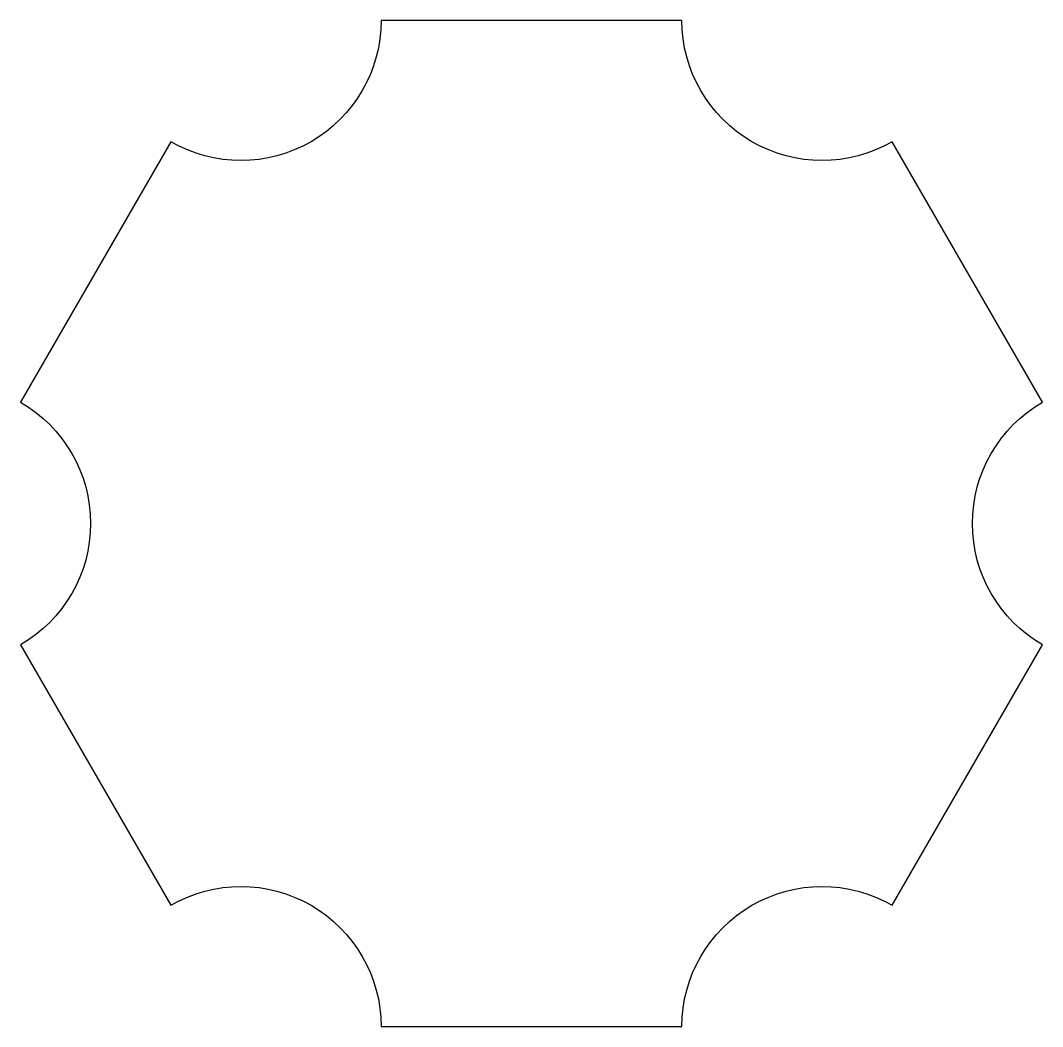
# Model space of a CAD drawing. Header units: inches. Extents: x -0.398 to 0.398, y -0.391 to 0.392.
import ezdxf

# ---------------------------------------------------------------- set-up
doc = ezdxf.new("R2010")
doc.units = ezdxf.units.IN
doc.header["$MEASUREMENT"] = 0

msp = doc.modelspace()

# ---------------------------------------------------------------- linework, layer by layer
msp.add_lwpolyline([(0.117, 0.3915), (-0.117, 0.3915, -0.57735), (-0.28055, 0.29707), (-0.39755, 0.09443, -0.57735), (-0.39755, -0.09443), (-0.28055, -0.29707, -0.57735), (-0.117, -0.3915), (0.117, -0.3915, -0.57735), (0.28055, -0.29707), (0.39755, -0.09443, -0.57735), (0.39755, 0.09443), (0.28055, 0.29707, -0.57735)], format="xyb", close=True)

doc.saveas('drawing.dxf')
